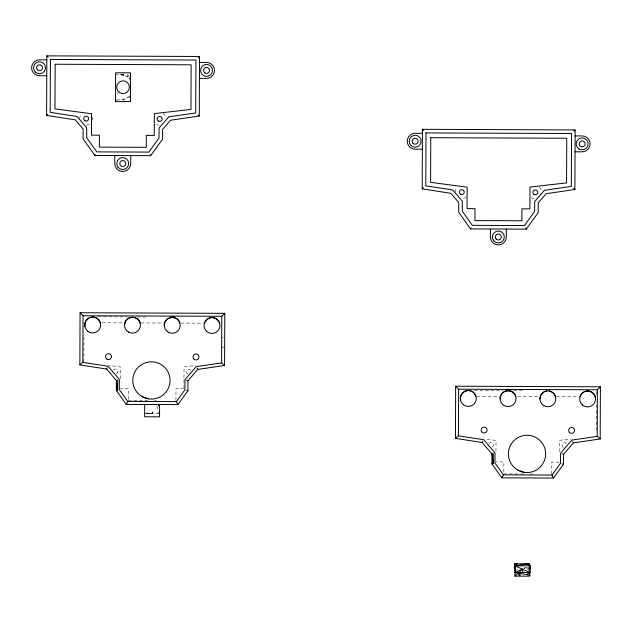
<?xml version="1.0" encoding="UTF-8"?>
<svg xmlns="http://www.w3.org/2000/svg" width="632" height="632" viewBox="0 0 632 632"><rect width="100%" height="100%" fill="white"/><g stroke="black" fill="none" stroke-linecap="round" stroke-linejoin="round"><path stroke-width="0.47" stroke-dasharray="3.16 2.37" d="M83.843 362.104L83.945 336.469M120.356 378.702L120.404 367.002L108.854 365.454M128.225 399.503L128.264 388.49L120.317 388.459M175.933 400.609L175.98 388.68L183.051 388.712M183.928 388.712L184.023 366.844L195.572 365.533M495.97 451.193L496.009 440.464L484.468 438.916M503.838 472.049L503.878 461.953L495.923 461.921M551.538 474.079L551.586 462.15L559.541 462.182M559.581 451.722L559.628 440.314L571.186 438.995M596.253 430.281L596.363 402.552M596.395 394.692L596.411 390.758M151.98 413.533L152.889 412.04L152.699 413.691L151.625 413.225M146.529 413.186L152.107 413.233L152.699 413.691L152.178 413.352M152.802 412.372L152.407 412.072L152.407 412.704M118.184 91.316L117.797 95.661L117.007 95.677M518.714 575.246L519.141 572.56M519.291 575.246L519.749 572.56M519.907 575.246L520.389 572.56M127.917 74.355L127.04 76.662L128.841 76.669M524.149 568.855L524.916 567.173M516.794 570.372L518.019 568.918M152.644 412.404L151.957 413.225L152.652 413.209L151.222 413.225M124.141 99.872L123.359 99.872L130.16 95.938M123.035 75.524L123.682 74.734L123.035 75.721L122.142 75.619L123.145 75.524M123.24 74.552L123.619 74.702L122.039 74.529L123.627 74.687L128.604 77.562M123.406 74.9L119.085 74.537M152.652 413.209L152.107 413.225L152.446 413.012M523.731 568.587L526.361 567.394M123.359 99.864L123.619 99.698A1.193 1.193 0 0 1 122.908 99.864L123.809 99.864L116.809 99.864M122.908 99.864L123.398 99.817M123.24 99.848L123.035 98.679L123.809 99.864M123.556 74.813L123.003 74.544L123.438 74.6M128.841 97.731L127.04 97.739M115.577 74.537L123.153 74.537M149.018 413.217L150.179 413.217M97.794 316.798L127.316 316.916M137.16 316.956L146.016 316.988M102.313 322.778L122.908 322.865M141.094 322.936L163.649 323.023M180.855 323.094L203.409 323.181M221.713 337.172L223.207 337.18M221.674 347.118L223.91 347.126M474.395 390.268L502.93 390.378M513.753 390.426L522.609 390.458M476.947 396.24L499.501 396.335M517.687 396.406L539.262 396.493M556.468 396.564L578.035 396.643M128.217 400.419L148.67 400.498M154.508 400.522L156.46 400.53M153.22 412.04L152.407 412.072M146.308 413.202L149.626 413.217M144.657 413.194L158.024 413.257M503.83 473.882L523.304 473.961M530.122 473.992L533.037 474M146.087 413.131L146.877 413.202M525.982 567.252L528.36 569.993M527.815 567.173L528.51 568.855M156.847 406.186L158.561 410.389M520.065 574.354L520.389 576.139M519.441 574.354L519.749 576.139M518.856 574.354L519.141 576.139M128.501 74.734L128.501 76.662M158.585 125.302A6.462 6.462 0 0 1 156.475 124.528M162.938 113.341A6.462 6.462 0 0 1 165.774 116.723M92.43 117.149A6.462 6.462 0 0 1 92.43 120.135M89.381 124.235A6.462 6.462 0 0 1 85.77 125.089M79.687 118.642A6.462 6.462 0 0 1 81.196 114.487M187.728 373.986A2.489 2.489 0 0 1 187.064 370.233A2.489 2.489 0 0 1 190.872 370.233M113.507 369.941A2.489 2.489 0 0 1 117.568 370.297A2.489 2.489 0 0 1 115.846 373.986M563.333 447.456A2.489 2.489 0 0 1 562.678 443.704A2.489 2.489 0 0 1 566.485 443.704M489.121 443.411A2.489 2.489 0 0 1 492.928 443.411A2.489 2.489 0 0 1 492.265 447.156M466.195 196.805A6.462 6.462 0 0 1 462.877 198.472M455.293 192.104A6.462 6.462 0 0 1 456.81 187.957M534.19 198.764A6.462 6.462 0 0 1 530.88 197.097M539.167 187.214A6.462 6.462 0 0 1 541.735 191.654"/><path stroke-width="0.95" d="M115.577 101.586L115.577 72.814L130.484 72.814L130.484 101.586L115.577 101.586L115.901 99.817M529.877 575.167L514.962 572.56L514.962 563.839L527.941 563.815L529.166 564.281L529.869 565.743L529.877 576.139L514.962 576.139L514.962 563.847L517.3 563.87M46.594 115.427L46.839 55.861L199.515 56.469L199.278 116.035L170.585 120.222L162.645 129.37L162.606 139.111L150.669 155.677L94.887 155.456L83.084 138.787L83.124 129.054L75.255 119.843L46.594 115.427L47.827 114.376M117.639 390.015L117.678 380.014L116.367 380.488L116.328 390.434L117.639 390.015L116.367 380.488L106.587 369.033L79.853 364.917L80.059 312.753L224.787 313.33L224.581 365.493L197.816 369.404L187.941 380.78L187.901 390.718L177.9 404.591L158.395 404.512M79.853 364.917L82.847 362.357L83.029 315.747L80.059 312.753M114.826 155.535L114.795 163.49A7.955 7.955 0 0 0 122.719 171.47A7.955 7.955 0 0 0 130.698 163.554L130.729 155.598M224.581 365.493L221.611 362.918L221.793 316.3L224.787 313.33M422.208 188.889L422.445 129.323L575.128 129.939L574.891 189.505L546.198 193.692L538.259 202.833L538.219 212.573L526.282 229.147L470.5 228.918L458.698 212.257L458.737 202.517L450.869 193.305L422.208 188.889L423.44 187.838M455.459 438.379L455.672 386.215L600.4 386.8L600.195 438.964L573.422 442.866L563.547 454.242L563.507 464.18L553.514 478.061L501.824 477.855L491.941 463.896L491.98 453.958L482.192 442.503L455.459 438.379L458.453 435.827L483.741 439.722L494.967 452.86L494.927 462.956L503.372 474.877L551.989 475.074L560.529 463.217L560.568 453.12L571.897 440.077L597.216 436.38L600.195 438.964M458.453 435.827L458.642 389.209L455.672 386.215M490.44 228.997L490.408 236.953A7.955 7.955 0 0 0 498.324 244.94A7.955 7.955 0 0 0 506.311 237.016L506.343 229.06M493.252 463.485L493.292 453.476L491.98 453.958L493.252 463.485L491.941 463.896M597.216 436.38L597.406 389.77L600.4 386.8M526.567 574.591L529.877 572.56C528.194 570.728 532.002 564.416 527.941 563.815L514.962 565.806L516.763 563.823L514.962 563.847L515.783 564.826M515.357 567.963L514.962 572.56L529.877 572.56L529.324 572.11L529.553 564.716M529.237 569.495L529.545 571.368L529.75 565.127L528.32 563.863M529.592 571.565L529.837 565.419L529.308 564.416M529.521 564.668L529.545 571.368L529.877 565.806L529.016 564.171M84.972 323.205L84.909 326.515M124.757 323.639L124.536 325.527M515.467 572.537L514.962 572.56L515.428 570.822M85.036 322.976L86.221 320.432L89.073 317.943M130.484 97.265L129.923 97.597M124.867 322.873C126.74 315.439 138.305 315.487 140.114 322.928M204.389 323.189L206.68 319.697M580.002 396.651L581.108 394.376L583.968 391.887M94.887 155.456L95.345 154.571M116.328 390.434L126.218 404.385L127.759 401.407L176.383 401.604L184.923 389.747L184.963 379.658L196.291 366.607L221.611 362.918M470.5 228.918L470.959 228.041M501.824 477.855L503.372 474.877M106.587 369.033L107.266 367.816M482.192 442.503L482.872 441.286M529.031 572.3L529.877 572.56L529.584 571.636L529.877 572.56L514.962 565.806L516.952 563.815M198.282 57.694L199.515 56.469M573.896 131.156L575.128 129.939M514.962 576.139L522.419 569.179L522.988 572.56M207.272 319.089L210.764 317.627M514.962 572.56L522.419 569.179M515.957 564.084L516.605 563.847L514.962 563.839M90.25 317.454C94.373 316.008 99.145 318.591 100.354 322.77M546.617 390.939C542.722 391.5 539.768 395.261 539.91 399.148M585.137 391.398C589.443 389.873 594.42 392.788 595.376 397.22M514.962 565.806L529.877 565.806L529.75 565.127M46.823 59.835L39.587 59.803A7.955 7.955 0 0 0 31.6 67.727A7.955 7.955 0 0 0 39.524 75.714L46.76 75.737M199.491 62.434L206.569 62.465A7.955 7.955 0 0 1 214.493 70.444A7.955 7.955 0 0 1 206.506 78.368L199.428 78.336M422.429 133.305L415.192 133.273A7.955 7.955 0 0 0 407.213 141.189A7.955 7.955 0 0 0 415.129 149.176L422.366 149.207M575.104 135.904L582.183 135.927A7.955 7.955 0 0 1 590.098 143.914A7.955 7.955 0 0 1 582.119 151.83L575.041 151.806M83.029 315.747L221.793 316.3M170.616 317.09L174.55 317.106M458.642 389.209L597.406 389.77M505.877 390.394L510.798 390.41M126.218 404.385L144.744 404.464M469.631 390.631C464.354 389.573 459.235 394.937 460.562 400.167M527.941 563.815L528.881 564.084L529.877 565.806L527.886 563.815L529.166 564.281L528.684 563.981M82.847 362.357L108.135 366.26L119.353 379.398L119.314 389.486L127.759 401.407M549.153 390.947C552.139 391.406 554.541 393.744 555.481 396.556M213.3 317.643C216.452 318.125 218.996 320.716 219.762 323.758M528.565 563.942L529.877 565.806M129.884 76.796L130.484 77.12M158.719 413.004L159.564 413.265L158.766 412.98M562.203 463.762L563.507 464.18M186.59 390.292L187.901 390.718M517.703 470.042A18.636 18.636 0 0 0 545.661 453.902A18.636 18.636 0 0 0 517.703 437.763A18.636 18.636 0 0 0 517.703 470.042L523.786 472.254M142.089 396.572A18.636 18.636 0 0 0 170.048 380.432A18.636 18.636 0 0 0 142.089 364.293A18.636 18.636 0 0 0 142.089 396.572L148.172 398.792M562.243 453.752L563.547 454.242M186.638 380.282L187.941 380.78M470.864 390.939C473.313 391.745 475.122 393.847 475.959 396.24M573.666 188.439L574.891 189.505M199.238 116.004L198.053 114.977M529.608 564.811L528.881 564.084L529.845 565.458M422.445 129.323L423.669 130.555M46.839 55.861L48.056 57.093M572.758 441.642L573.422 442.866M197.145 368.18L197.816 369.404M525.832 228.263L526.282 229.147M551.989 475.074L553.514 478.061M150.219 154.793L150.669 155.677M176.383 401.604L177.9 404.591M515.72 396.398C513.571 387.542 499.327 389.865 500.149 398.99M179.875 323.094C177.718 314.238 163.475 316.553 164.296 325.685M529.703 565L529.869 565.743M529.308 565.253L529.545 571.368L529.403 564.534L529.545 571.368L529.292 568.642M529.332 568.658L529.545 571.368L529.3 566.943M529.284 567.773L529.545 571.368M50.402 59.455L50.189 112.362L77.112 116.509L86.71 127.735L86.671 137.657L96.743 151.885L148.844 152.091L159.035 137.95L159.074 128.027L168.752 116.873L195.715 112.938L195.928 60.032L50.402 59.455M55.15 64.243L54.976 108.862L91.537 113.752L91.45 135.161L99.398 135.193L99.35 147.122L146.269 147.311L146.316 135.382L154.271 135.414L154.358 113.594L190.959 109.431L191.133 64.788L55.15 64.243M426.007 132.918L425.802 185.824L452.725 189.971L462.316 201.205L462.276 211.12L472.357 225.347L524.449 225.561L534.64 211.412L534.68 201.49L544.365 190.343L571.32 186.408L571.533 133.502L426.007 132.918M430.763 137.705L430.582 182.324L467.143 187.214L467.056 208.631L475.011 208.663L474.964 220.592L521.882 220.773L521.929 208.852L529.885 208.884L529.971 187.056L566.564 182.901L566.746 138.25L430.763 137.705M144.696 404.464L144.633 416.772L159.548 416.844L159.596 406.447L158.3 404.638L159.596 406.51A1.991 1.991 0 0 0 157.621 404.512L144.696 404.472M130.484 78.747L129.639 78.684L130.484 78.747M529.877 572.56L529.063 572.292L529.877 572.56L529.577 571.77L529.877 572.56M118.176 167.354A5.965 5.965 0 0 0 128.351 165.56A5.965 5.965 0 0 0 121.707 157.645A5.965 5.965 0 0 0 118.176 167.354M120.459 165.434A2.978 2.978 0 0 0 125.547 164.541A2.978 2.978 0 0 0 122.229 160.583A2.978 2.978 0 0 0 120.459 165.434M37.264 69.678A2.978 2.978 0 0 0 42.352 68.777A2.978 2.978 0 0 0 39.034 64.82A2.978 2.978 0 0 0 37.264 69.678M35.621 72.246A5.965 5.965 0 0 0 45.401 68.92A5.965 5.965 0 0 0 37.636 62.11A5.965 5.965 0 0 0 35.621 72.246M203.559 75.579A5.965 5.965 0 0 0 212.502 70.413A5.965 5.965 0 0 0 203.559 65.254A5.965 5.965 0 0 0 203.559 75.579M158.458 121.091A2.489 2.489 0 0 0 162.187 118.935A2.489 2.489 0 0 0 158.458 116.786A2.489 2.489 0 0 0 158.458 121.091M84.901 120.791A2.489 2.489 0 0 0 88.63 118.642A2.489 2.489 0 0 0 84.901 116.486A2.489 2.489 0 0 0 84.901 120.791M205.045 72.996A2.978 2.978 0 0 0 209.524 70.413A2.978 2.978 0 0 0 205.045 67.829A2.978 2.978 0 0 0 205.045 72.996M119.559 92.533A6.36 6.36 0 0 0 129.386 87.548A6.36 6.36 0 0 0 120.151 81.528A6.36 6.36 0 0 0 119.559 92.533M206.735 331.445A7.955 7.955 0 0 0 219.794 327.068A7.955 7.955 0 0 0 209.476 317.943A7.955 7.955 0 0 0 206.735 331.445M128.509 332.053A7.955 7.955 0 0 0 140.43 325.164A7.955 7.955 0 0 0 128.509 318.283A7.955 7.955 0 0 0 128.509 332.053M168.262 332.211A7.955 7.955 0 0 0 180.191 325.33A7.955 7.955 0 0 0 168.262 318.441A7.955 7.955 0 0 0 168.262 332.211M193.7 358.865A2.978 2.978 0 0 0 198.788 357.973A2.978 2.978 0 0 0 195.47 354.015A2.978 2.978 0 0 0 193.7 358.865M87.801 331.255A7.955 7.955 0 0 0 100.591 326.144A7.955 7.955 0 0 0 89.768 317.627A7.955 7.955 0 0 0 87.801 331.255M107.021 359.181A2.978 2.978 0 0 0 111.493 356.598A2.978 2.978 0 0 0 107.021 354.023A2.978 2.978 0 0 0 107.021 359.181M504.115 405.523A7.955 7.955 0 0 0 516.044 398.634A7.955 7.955 0 0 0 504.115 391.745A7.955 7.955 0 0 0 504.115 405.523M543.876 405.681A7.955 7.955 0 0 0 555.804 398.792A7.955 7.955 0 0 0 543.876 391.903A7.955 7.955 0 0 0 543.876 405.681M582.341 404.907A7.955 7.955 0 0 0 595.407 400.538A7.955 7.955 0 0 0 585.09 391.413A7.955 7.955 0 0 0 582.341 404.907M569.313 432.335A2.978 2.978 0 0 0 574.401 431.435A2.978 2.978 0 0 0 571.083 427.485A2.978 2.978 0 0 0 569.313 432.335M463.414 404.725A7.955 7.955 0 0 0 476.204 399.606A7.955 7.955 0 0 0 465.381 391.09A7.955 7.955 0 0 0 463.414 404.725M482.635 432.651A2.978 2.978 0 0 0 487.106 430.068A2.978 2.978 0 0 0 482.635 427.485A2.978 2.978 0 0 0 482.635 432.651M534.072 194.553A2.489 2.489 0 0 0 537.8 192.405A2.489 2.489 0 0 0 534.072 190.248A2.489 2.489 0 0 0 534.072 194.553M460.515 194.261A2.489 2.489 0 0 0 464.243 192.104A2.489 2.489 0 0 0 460.515 189.956A2.489 2.489 0 0 0 460.515 194.261M580.658 146.466A2.978 2.978 0 0 0 585.129 143.883A2.978 2.978 0 0 0 580.658 141.299A2.978 2.978 0 0 0 580.658 146.466M412.878 143.14A2.978 2.978 0 0 0 417.965 142.247A2.978 2.978 0 0 0 414.647 138.29A2.978 2.978 0 0 0 412.878 143.14M496.073 238.904A2.978 2.978 0 0 0 501.16 238.003A2.978 2.978 0 0 0 497.842 234.045A2.978 2.978 0 0 0 496.073 238.904M493.789 240.816A5.965 5.965 0 0 0 503.965 239.022A5.965 5.965 0 0 0 497.321 231.115A5.965 5.965 0 0 0 493.789 240.816M579.165 149.049A5.965 5.965 0 0 0 588.116 143.883A5.965 5.965 0 0 0 579.165 138.716A5.965 5.965 0 0 0 579.165 149.049M411.227 145.708A5.965 5.965 0 0 0 421.015 142.39A5.965 5.965 0 0 0 413.249 135.58A5.965 5.965 0 0 0 411.227 145.708"/></g></svg>
